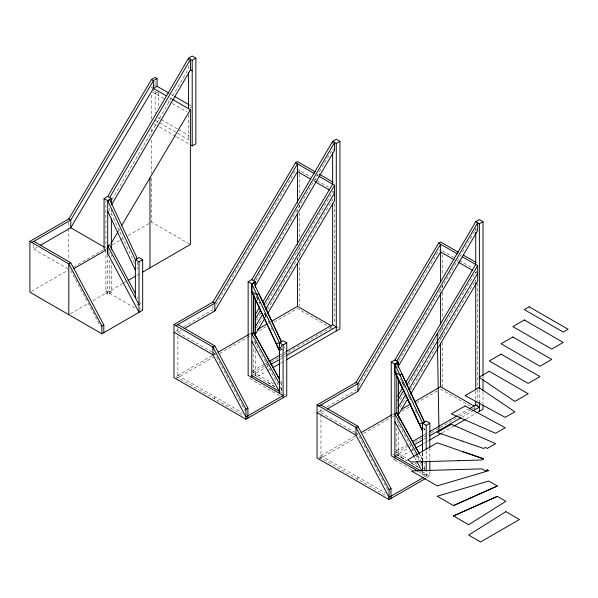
<?xml version="1.0" encoding="UTF-8"?>
<svg xmlns="http://www.w3.org/2000/svg" width="598" height="598" viewBox="0 0 598 598"><rect width="100%" height="100%" fill="white"/><g stroke="black" fill="none" stroke-linecap="round" stroke-linejoin="round"><path stroke-width="0.45" stroke-dasharray="2.99 2.24" d="M396.825 370.999L394.882 372.128M424.423 470.738L424.311 468.01M424.43 469.004L424.445 462.957M280.17 346.975L281.352 349.516L281.337 345.225M424.445 429.88L423.661 428.183M395.076 460.243L395.263 459.914L391.234 458.031M111.946 199.747L188.564 68.665L188.564 65.152M256.019 280.126L332.638 149.037L334.588 150.158M399.113 360.489L475.731 229.4L477.682 230.529M118.628 230.701L119.578 229.101M183.504 326.785L212.881 309.824L213.837 308.224M216.207 304.218L295.562 170.445L297.505 169.324L310.631 176.903M256.542 320.139L260.825 312.926M265.579 304.905L332.638 191.853L334.588 190.732M256.542 327.861L262.253 318.241M267.485 309.42L332.638 199.575L332.638 201.444M265.146 317.762L266.103 316.155M358.83 385.389L438.648 250.816L440.599 249.687M400.114 399.711L403.441 394.097M408.673 385.276L435.785 339.574M438.162 335.568L475.731 272.225L477.682 271.103M400.114 407.432L405.818 397.812M410.579 389.791L435.785 347.296M438.162 343.289L475.731 279.946L475.731 281.815M280.081 350.249L281.359 349.494M280.081 383.325L281.352 382.593L280.462 380.978L281.352 382.593L281.337 390.367L280.447 388.752M152.939 86.426L155.129 85.163L157.072 86.284M155.129 93.58L158.044 91.898M190.022 107.834L191.48 106.99M33.787 244.814L33.787 249.104L37.001 247.251M31.485 291.316L68.015 270.229M73.621 266.992L103.319 249.844M112.147 244.746L119.376 240.575M120.176 240.112L124.19 237.795M128.204 235.477L151.481 222.037L190.388 244.5M70.422 313.763L88.153 303.522M92.989 300.734L123.278 283.243M124.092 282.779L125.707 281.845M137.024 275.312L141.068 272.98M105.891 250.158L105.891 293.289L107.715 294.343L111.363 292.235L111.363 262.343M175.565 331.374L179.535 329.079M177.868 327.996L177.868 332.286L181.082 330.432M213.531 354.375L214.832 353.627L241.54 403.882M212.081 355.661L175.924 376.538L243.864 415.767M212.417 355.466L214.832 354.076L214.832 356.326M248.544 334.611L250.764 333.333M175.924 378.788L213.224 357.253M219.645 353.545L250.143 335.934M258.979 330.836L267 326.202M274.228 322.03L297.505 308.59L329.446 327.031M280.081 350.234L284.596 348.597L283.886 347.072M252.595 370.88L264.727 363.876M265.534 363.412L267.149 362.478M280.088 355.01L283.325 353.141M284.132 352.671L285.747 351.736M252.595 372.846L265.534 365.378M266.342 364.907L267.956 363.973M271.193 362.104L283.325 355.107M284.132 354.636L287.361 352.768M288.176 352.304L331.023 327.562M251.788 375.559L265.534 367.621M266.005 367.351L268.427 365.954M280.088 359.219L285.747 355.952M257.118 376.695L266.005 371.56M266.813 371.096L270.042 369.228M280.544 363.165L285.396 360.37M281.224 387.639L281.337 390.367L280.133 387.855M318.659 411.738L322.628 409.443M327.39 406.7L355.974 390.195L355.974 386.764M320.962 409.226L320.962 412.657L324.176 410.804M355.175 436.032L319.018 456.909L386.958 496.131M355.511 435.837L358.396 434.17M392.243 414.631L394.045 413.592M319.018 459.152L355.511 438.08M363.539 433.445L391.63 417.225M392.438 416.761L394.045 415.834M402.065 411.2L410.901 406.102M416.514 402.858L438.992 389.889M396.496 450.78L409.436 443.312M423.989 434.91L428.841 432.107M457.948 415.304L468.458 409.234M392.692 454.943L394.882 453.68M396.496 452.746L410.243 444.807M415.094 442.012L423.182 437.34M423.989 436.876L430.455 433.139M431.263 432.675L439.351 428.004M440.158 427.54L458.756 416.799M459.563 416.335L471.695 409.331M472.502 408.868L475.731 406.999M394.882 455.923L411.05 446.586M423.638 439.321L428.033 436.787M461.992 417.18L472.502 411.11M400.212 457.059L409.907 451.46M410.714 450.997L413.136 449.599M423.638 443.537L425.253 442.602M426.06 442.131L428.489 440.733M442.221 432.803L452.723 426.74M466.455 418.817L476.15 413.218M426.195 473.93L422.547 476.03L422.547 471.822L422.547 473.788L426.195 475.888M424.595 476.815L428.138 474.767M429.842 471.403L429.842 476.03L426.195 478.138L426.195 471.299M418.593 471.516L422.547 473.788M394.882 460.139L411.237 469.535M279.453 395.667L248.14 377.659M316.671 174.915L318.271 175.834M442.542 250.816L453.725 257.267M459.309 260.496L471.291 267.411M171.447 94.581L173.039 95.501M189.813 105.188L191.412 106.108M314.623 179.206L316.222 180.125M317.015 180.589L328.997 187.503M477.032 272.972L475.731 272.225L475.731 273.936M153.424 88.384L151.481 87.263L151.481 88.945M169.398 97.609L172.306 99.29M313.479 180.79L315.071 181.71M332.638 191.853L334.588 192.982M152.213 91.898L163.889 98.64M167.874 100.935L186.972 111.968M160.369 119.069L158.776 118.15L158.776 116.311M161.161 119.525L177.883 129.183M178.675 129.639L189.028 135.611M155.129 120.258L188.99 139.805M153.903 123.756L158.739 126.552M159.546 127.015L175.663 136.322M176.47 136.793L188.564 143.774M337.018 327.196L338.475 328.033M440.599 388.962L470.94 406.476M474.139 408.322L475.731 409.241M330.246 327.495L332.638 328.878M107.102 248.753L105.891 248.05L105.891 201.19M398.597 453.777L406.483 458.33M415.154 463.338L416.731 464.25M422.248 467.442L425.402 469.258M394.882 451.714L398.53 453.815M396.825 428.019L396.825 454.801L406.289 460.266M411.813 463.45L418.906 467.546M273.637 383.886L255.503 373.414L255.503 375.94M279.946 387.526L281.523 388.438M396.825 454.801L406.797 460.542M251.788 371.343L255.436 373.451M320.962 412.657L354.711 432.137M355.511 432.601L357.918 433.991L368.428 453.77M111.363 292.235L107.715 290.127L105.891 291.181L135.559 308.314M139.753 308.553L141.21 309.39M275.028 386.727L253.731 374.43L253.731 347.647M422.248 471.65L429.842 476.03M33.787 249.104L68.344 269.055M177.868 332.286L211.617 351.774M212.417 352.237L214.832 353.627M279.946 391.735L281.523 392.647M283.833 393.977L285.291 394.822M320.962 455.781L385.344 492.954M177.868 375.417L242.25 412.59M410.632 462.755L417.531 466.746M267.545 382.391L275.207 386.824M152.468 88.773L155.929 94.043M417.628 455.183L420.753 460.834M396.825 420.626L415.079 453.762M415.52 454.57L418.637 460.228M420.424 463.465L421.754 465.887M414.466 457.313L416.253 460.542M278.22 384.708L253.731 340.262L253.731 342.108M368.869 454.592L372.375 461.185M374.124 464.482L378.504 472.719M378.938 473.541L388.035 490.644M241.981 404.711L245.359 411.073M139.969 302.08L140.784 303.605M70.751 270.446L100.337 326.119M417.225 455.646L419.624 460.677M401.923 381.688L403.844 385.777L401.916 381.696M410.437 399.83L409.241 397.289M400.346 378.586L402.319 382.787M407.851 394.553L410.228 399.599M415.363 410.527L416.544 413.046M256.146 295.606L257.297 298.058M266.177 316.977L264.234 312.836L266.147 316.918M256.856 297.378L260.018 304.098M264.368 313.345L265.946 316.708M271.081 327.637L272.269 330.163M423.78 428.325L424.423 429.88L424.49 426.411M403.373 384.768L404.547 387.272M256.908 297.243L259.51 302.745M280.335 347.199L281.396 349.479L281.396 345.188M134.543 263.202L109.651 210.077L109.651 207.439M483.027 375.649L483.027 378.452M483.027 391.518L483.027 404.577M479.379 389.41L479.379 402.484M477.682 283.22L477.682 388.55M477.682 389.477L477.682 400.667M477.682 404.39L477.682 407.193M475.731 227.689L475.731 232.174M475.731 391.032L475.731 400.368M442.542 254.516L442.542 274.886M442.542 285.067L442.542 287.84M442.542 292.474L442.542 317.463M442.542 326.725L442.542 329.498M442.542 334.133L442.542 336.906M442.542 342.46L442.542 386.906M440.599 288.841L440.599 290.815M440.599 330.627L440.599 332.652M440.599 338.027L440.599 340.105M429.842 448.253L429.842 460.288M426.195 451.034L426.195 460.37M422.547 453.254L422.547 460.677M422.539 453.037L422.539 460.385M398.53 424.199L398.53 426.053M398.53 431.607L398.53 456.349M357.918 477.122L357.918 479.372M334.588 203.783L334.588 324.026M320.962 414.489L320.962 458.031M299.449 170.445L299.449 173.226M299.449 174.153L299.449 195.441M299.449 204.695L299.449 207.476M299.449 213.03L299.449 238.026M299.449 246.354L299.449 250.061M299.449 254.688L299.449 257.461M299.449 262.096L299.449 305.615M297.505 209.405L297.505 211.378M297.505 251.182L297.505 253.216M297.505 258.59L297.505 260.668M255.436 341.959L255.436 344.732M255.436 350.293L255.436 375.978M214.832 396.758L214.832 399.001M212.881 305.533L212.881 309.824M188.564 114.726L188.564 139.558M177.868 335.956L177.868 377.659M158.776 92.398L158.776 106.19M155.129 81.732L155.129 85.163M155.129 91.21L155.129 113.284M151.481 95.157L151.481 119.832M151.481 128.884L151.481 134.475M151.481 140.059L151.481 173.599M151.481 178.256L151.481 222.037M137.308 262.081L137.308 269.1M137.136 296.743L137.136 298.522M137.136 303.874L137.136 305.653M111.363 209.091L111.363 214.697M111.363 254.868L111.363 256.736M109.539 252.535L109.539 254.389M109.539 259.943L109.539 293.289M107.715 254.516L107.715 294.343M68.807 222.351L68.807 226.642M68.807 228.481L68.807 259.674M423.107 460.535L419.542 454.076L423.107 460.535M269.287 323.608L268.121 321.126L269.279 323.6"/><path stroke-width="0.9" d="M279.453 353.411L279.386 352.708M251.788 375.559L279.453 391.458L279.453 393.417L279.453 342.878L281.389 341.757L258.792 293.551L256.856 294.672L251.788 291.757L279.453 350.6L279.445 342.878L251.788 283.856L248.14 281.748L248.14 375.417L283.101 395.525L245.95 416.97L212.881 354.749L212.881 347.027L173.981 324.565L173.981 377.659L245.95 419.22L286.748 395.667L286.748 342.878L283.101 340.77L279.453 342.878L276.231 343.775M73.943 268.599L105.891 250.158L104.067 249.104L104.067 198.566L107.715 196.458L188.564 58.133L192.212 56.025L195.86 58.133L195.86 143.774L192.212 145.875L190.388 144.821M109.658 197.579L190.508 59.254L190.508 69.787L111.534 204.897M248.14 281.748L251.788 279.64L332.638 141.315L336.285 139.207L339.933 141.315L339.933 328.878L287.01 359.435M253.731 280.761L334.588 142.436L334.588 150.158L255.144 286.076M417.8 471.06L391.234 455.781L391.234 362.111L394.882 360.011L475.731 221.686L479.379 219.578L483.027 221.686L483.027 375.649M396.825 361.132L477.682 222.807L477.682 230.529L397.767 367.247M135.372 297.759L135.372 259.696L139.02 257.589L142.668 259.696L142.668 310.235L101.877 333.789L29.9 292.235L29.9 241.383L68.807 218.92L151.481 79.541L155.129 77.441L157.072 78.562L157.072 86.284L169.047 93.198M111.034 243.506L118.157 231.501M121.476 225.894L190.388 109.726L172.59 99.455M173.981 324.565L212.881 302.102L295.562 162.723L297.505 161.602L315.236 171.843M184.296 328.579L214.832 310.953L297.505 171.566L310.28 178.944M255.122 314.825L259.876 306.811M262.731 301.997L332.638 184.132L332.638 152.729M255.159 319.16L260.392 310.34M263.725 304.726L334.588 185.26L319.063 176.298M255.159 326.882L262.769 314.047M265.624 309.241L334.588 192.982M255.159 334.603L264.675 318.562M267.53 313.756L334.588 200.704L334.588 185.26M425.395 478.602L389.044 499.584L317.067 458.031L317.067 404.936L355.974 382.473L438.648 243.094L440.599 241.966L458.33 252.207M327.39 408.942L357.918 391.316L440.599 251.937L454.174 259.771M397.737 395.996L402.97 387.175M405.818 382.369L475.731 264.503L475.731 232.174M397.782 400.324L403.964 389.903M406.812 385.09L477.682 265.624L462.157 256.662M397.782 408.045L405.863 394.418M408.718 389.604L477.682 273.346M397.782 415.767L407.769 398.933M410.617 394.119L477.682 281.067L477.682 265.624M403.007 389.373L394.919 371.919L419.34 424.132L422.547 423.242L426.195 421.142L429.842 423.242L429.842 447.326M142.668 259.696L139.02 261.804L139.02 312.343L107.715 253.589L107.715 200.674L109.651 199.545L137.308 258.575L135.372 259.696L107.715 200.674L104.067 198.566M253.694 294.373L253.694 332.548L251.788 333.654L279.445 383.699M422.547 451.4L422.547 423.242L424.483 422.121L396.825 363.098L394.882 364.219L394.882 457.889M396.825 375.656L396.788 412.919L394.882 414.025L417.187 454.375M157.072 78.562L153.424 80.663L70.751 220.042L31.844 242.504M188.564 59.89L188.564 58.133L192.212 60.241L195.86 58.133M157.072 86.284L153.424 88.384L70.751 227.763L40.215 245.397M107.715 200.674L111.363 198.566L111.363 203.828M103.82 332.667L103.82 324.946L70.751 262.724L68.807 263.845L29.9 241.383M107.715 253.589L107.707 245.875L109.539 244.814L135.38 293.446M332.638 143.034L332.638 141.315L336.285 143.423L339.933 141.315M128.129 280.447L135.41 276.246M142.683 272.045L190.388 244.5L190.388 109.726M101.877 333.789L101.877 326.067L103.82 324.946M175.924 325.693L214.832 303.231L297.505 163.845L297.505 203.043M255.436 287.302L255.436 281.748L251.788 283.856L251.788 377.525M247.901 418.092L247.901 408.128L214.832 345.906L212.881 347.027L245.95 409.249L245.95 419.22M218.038 352.222L248.544 334.611M257.372 329.513L267 323.952M271.014 321.634L297.505 306.348L331.845 326.172M475.731 221.686L479.379 223.787L483.027 221.686M279.445 342.878L283.101 344.986L286.748 342.878M268.771 361.543L279.281 355.474M286.554 351.273L332.638 324.662L336.285 326.77L287.01 355.219M270.849 364.548L279.737 359.42M273.279 367.366L279.737 363.629M245.95 409.249L247.901 408.128M319.018 406.057L357.918 383.595L440.599 244.216L440.599 282.488M398.53 366.753L398.53 362.111L394.882 364.219L391.234 362.111M361.132 432.593L391.63 414.982M401.265 409.421L410.901 403.859M414.915 401.542L440.599 386.712L474.139 406.079M394.889 371.941L394.882 364.219L422.547 423.242L426.195 425.35L429.842 423.242M412.672 441.444L423.182 435.374M429.648 431.644L457.141 415.767M469.266 408.77L475.731 405.033L479.379 407.141L472.921 410.871M413.943 444.919L422.831 439.792M429.297 436.054L460.804 417.867M415.558 448.201L422.831 444M429.297 440.27L441.414 433.273M453.531 426.277L465.648 419.28M476.957 412.747L483.027 409.241L483.027 405.511M389.044 499.584L389.044 489.62L390.995 488.491L357.918 426.277L320.962 404.936M423.795 477.279L389.044 497.342L355.974 435.12L355.974 427.398L317.067 404.936M483.603 458.838L481.951 459.989L411.312 462.022L407.612 459.884L437.198 442.804L483.603 458.838L462.239 451.46M497.334 486.01L453.463 505.609L437.228 496.235L488.723 481.039L497.334 486.01L453.463 505.609M497.334 496.37L453.463 515.969L468.638 524.73L505.878 501.303L497.334 496.37L453.463 515.969M458.315 460.669L458.958 460.647M190.508 69.787L192.212 70.766M463.166 255.002L476.068 262.447M319.272 174.168L332.974 182.084M438.648 243.094L457.365 253.896M151.481 79.541L153.424 80.663L153.424 88.384L166.207 95.762M295.562 162.723L314.271 173.532M174.638 96.428L189.013 104.725M458.165 262.081L472.54 270.378M315.071 181.71L329.446 190.014M394.882 360.011L398.53 362.111M107.715 196.458L111.363 198.566M251.788 279.64L255.436 281.748M355.974 382.473L357.918 383.595L357.918 391.316M68.807 218.92L70.751 220.042L70.751 227.763L104.291 247.131M212.881 302.102L214.832 303.231L214.832 310.953M135.372 259.696L139.02 261.804M33.787 241.383L70.751 262.724M177.868 324.565L214.832 345.906M394.882 455.923L420.902 470.947M317.067 412.657L355.974 435.12M173.981 332.286L212.881 354.749M396.825 412.904L419.101 453.269L396.788 412.919L400.025 419.609M421.201 461.641L422.539 464.063L422.539 461.305M253.731 294.358L253.731 332.54L279.565 379.364L253.694 332.548M394.882 421.754L414.025 456.506M416.694 461.35L422.039 471.052M251.788 341.383L279.386 391.488M389.044 489.62L355.974 427.398L357.918 426.277L357.918 427.989M107.707 245.875L139.02 304.621M101.877 326.067L68.807 263.845L68.807 314.698M253.731 332.54L256.535 338.408M424.49 422.121L401.886 373.922L399.95 375.036L394.882 372.128L422.547 430.964L422.539 452.118M403.067 389.343L422.547 430.964L422.539 423.249M281.396 341.757L253.731 282.727L251.788 283.856L251.795 291.57L279.453 350.6M107.715 211.199L135.372 270.229M438.984 430.463L437.25 333.774M483.027 379.386L483.027 390.584M479.379 223.787L479.379 388.528M479.379 402.484L479.379 411.349M475.731 282.742L475.731 389.163M475.731 401.295L475.731 405.033M440.599 292.669L440.599 324.146M440.599 343.581L440.599 386.712M429.842 461.215L429.842 470.477M426.195 425.35L426.195 449.24M426.195 461.193L426.195 471.299M422.547 461.604L422.547 470.888M398.53 377.876L398.53 416.799M396.825 363.098L396.825 364.81M390.995 488.491L390.995 498.463M336.285 143.423L336.285 330.986M332.638 203.313L332.638 324.662M297.505 213.224L297.505 244.702M297.505 263.217L297.505 306.348M283.101 344.986L283.101 397.767M255.436 298.417L255.436 336.397M192.212 60.241L192.212 145.875M188.564 72.38L188.564 108.672M149.963 177.875L149.963 267.844M111.363 218.434L111.363 249.261M462.276 441.077L437.198 432.444L451.37 424.266L495.585 443.664L487.25 448.47L485.427 447.424L483.603 448.47L462.247 441.1M505.878 511.664L468.638 535.09L480.56 541.975L519.468 519.513L505.878 511.664M529.193 306.804L524.334 309.615L563.234 332.077L568.1 329.266L529.193 306.804M524.334 319.975L512.837 326.613L551.745 349.075L563.234 342.437L524.334 319.975M512.837 336.973L501.057 343.775L539.957 366.238L551.745 359.435L512.837 336.973M501.057 354.136L489.276 360.938L528.176 383.4L539.957 376.598L501.057 354.136M489.276 371.298L479.02 377.218L514.871 401.445L528.176 393.761L489.276 371.298M479.02 387.579L465.102 395.614L505.228 417.374L514.871 411.805L479.02 387.579M465.102 405.975L451.37 413.906L495.585 433.303L505.228 427.734L465.102 405.975M487.25 469.826L485.427 470.88L481.951 468.877L411.312 470.91L437.228 485.875L488.723 470.678L487.25 469.826"/></g></svg>
